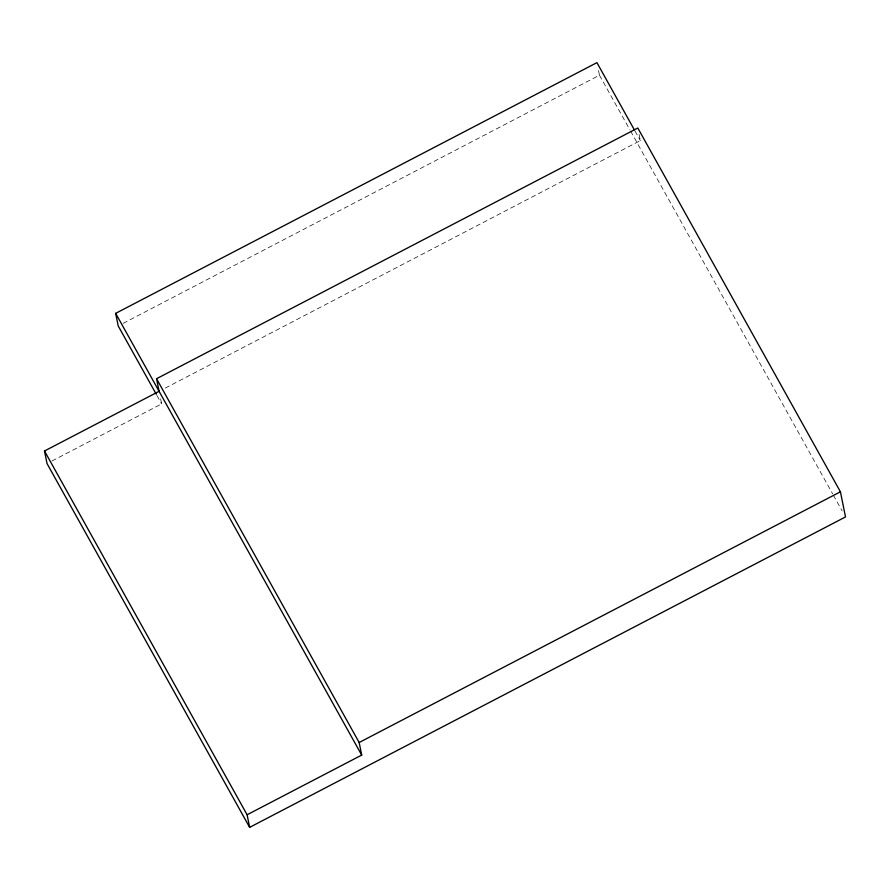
<?xml version="1.0" encoding="UTF-8"?>
<svg xmlns="http://www.w3.org/2000/svg" width="890" height="890" viewBox="0 0 890 890"><rect width="100%" height="100%" fill="white"/><g stroke="black" fill="none" stroke-linecap="round" stroke-linejoin="round"><path stroke-width="0.67" stroke-dasharray="4.45 3.34" d="M123.132 323.37L599.471 75.227L598.202 68.931M165.24 388.107L640.355 140.598L638.831 133.055M51.965 461.009L161.624 403.882L160.612 398.853M635.004 131.008L640.355 140.598M599.471 75.227L629.886 129.829M630.565 131.041L832.662 493.894M833.329 495.107L842.118 510.882M156.952 395.494L161.624 403.882"/><path stroke-width="1.33" d="M156.284 394.292L118.203 325.929L115.667 313.358L596.934 62.645L634.336 129.806M156.551 378.728L637.819 128.026L840.427 491.803L845.5 516.945L249.645 827.355L47.037 463.579L44.5 450.996L159.088 391.311L156.551 378.728L359.159 742.505L361.696 755.087L247.109 814.773L249.645 827.355M359.159 742.505L840.427 491.803M115.667 313.358L361.696 755.087M44.5 450.996L247.109 814.773"/></g></svg>
